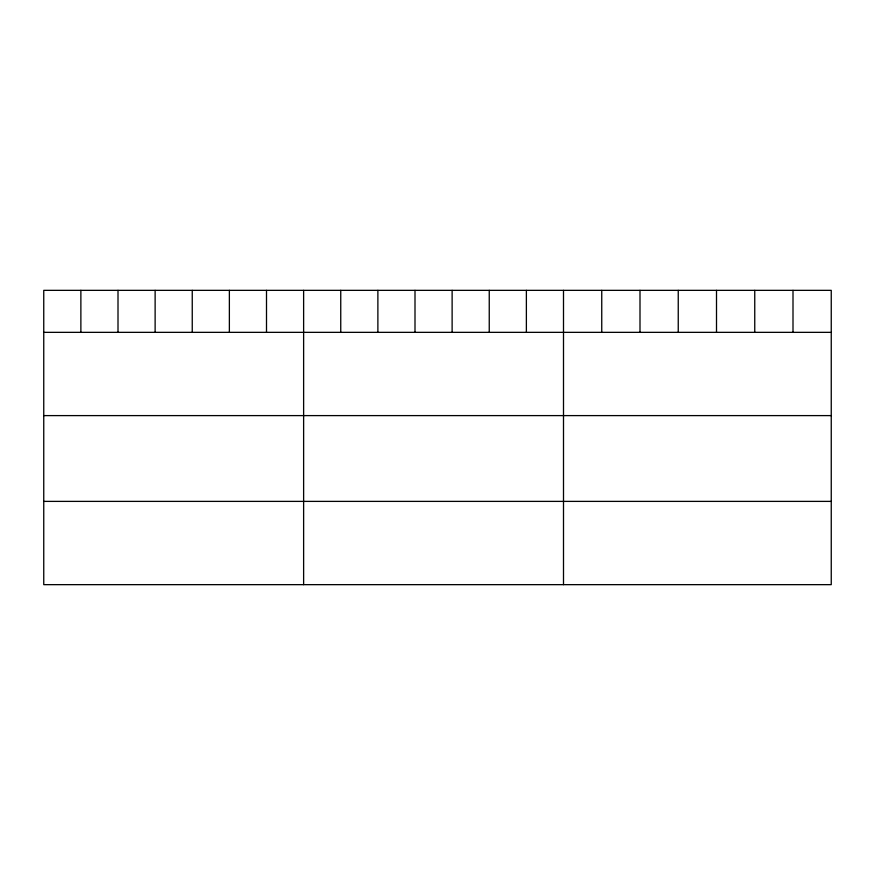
<?xml version="1.0" encoding="UTF-8"?>
<svg xmlns="http://www.w3.org/2000/svg" width="875" height="875" viewBox="0 0 875 875"><rect width="100%" height="100%" fill="white"/><g stroke="black" fill="none" stroke-linecap="round" stroke-linejoin="round"><path stroke-width="1.31" d="M831.25 332.347L831.25 584.653L43.75 584.653L43.75 290.347L831.25 290.347L831.25 332.347L43.75 332.347M43.75 415.603L831.25 415.603M43.75 501.386L831.25 501.386M793.002 290.347L793.002 332.347M754.753 290.347L754.753 332.347M716.505 290.347L716.505 332.347M678.245 290.347L678.245 332.347M639.997 290.347L639.997 332.347M601.748 290.347L601.748 332.347M563.5 290.347L563.5 584.653M526.378 290.347L526.378 332.347M489.245 290.347L489.245 332.347M452.123 290.347L452.123 332.347M415.002 290.347L415.002 332.347M377.88 290.347L377.88 332.347M340.747 290.347L340.747 332.347M303.625 290.347L303.625 584.653M266.503 290.347L266.503 332.347M229.37 290.347L229.37 332.347M192.248 290.347L192.248 332.347M155.127 290.347L155.127 332.347M118.005 290.347L118.005 332.347M80.872 290.347L80.872 332.347"/></g></svg>
